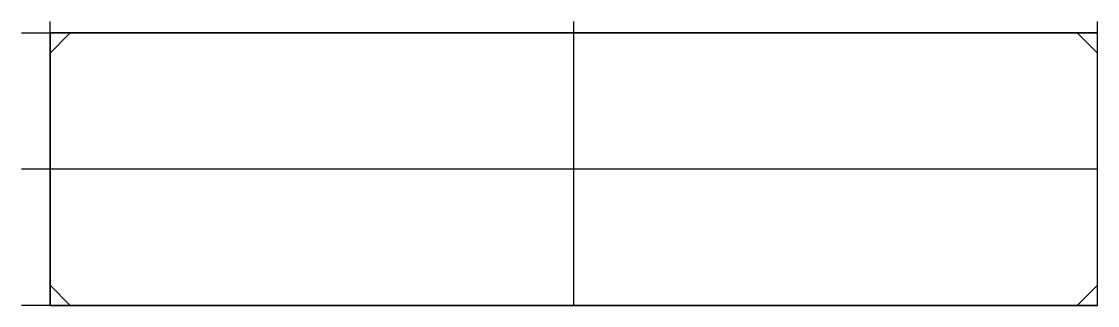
# Model space of a CAD drawing. Extents: x -4 to 146, y -38 to 2.
import ezdxf

# ---------------------------------------------------------------- set-up
doc = ezdxf.new("R2010")
doc.units = 0
doc.layers.get('0').update_dxf_attribs({"linetype": 'CONTINUOUS'})

msp = doc.modelspace()

# ---------------------------------------------------------------- linework, layer by layer
at = {"linetype": 'CONTINUOUS'}
for p, q in [((0, -38), (0, 1.57)), ((73, -38), (73, 1.57)), ((146, -38), (146, 1.57)), ((-3.97, 0), (146, 0)), ((146, 0), (0, 0)), ((0, 0), (0, -38)), ((146, 0), (0, 0)), ((0, 0), (0, -38)), ((2.83, 0), (0, 0)), ((0, 0), (0, -2.83)), ((0, -2.83), (2.83, 0)), ((2.83, 0), (0, -2.83)), ((2.83, 0), (143.17, 0)), ((143.17, 0), (146, -2.83)), ((146, 0), (143.17, 0)), ((143.17, 0), (146, -2.83)), ((146, -38), (146, 0)), ((146, -38), (146, 0)), ((146, -2.83), (146, 0)), ((0, -2.83), (0, -35.17)), ((146, -35.17), (146, -2.83)), ((146, -19), (-3.97, -19)), ((2.83, -38), (0, -35.17)), ((0, -35.17), (0, -38)), ((0, -35.17), (2.83, -38)), ((146, -35.17), (143.17, -38)), ((143.17, -38), (146, -35.17)), ((146, -38), (146, -35.17)), ((146, -38), (-3.97, -38)), ((0, -38), (146, -38)), ((0, -38), (146, -38)), ((0, -38), (2.83, -38)), ((2.83, -38), (143.17, -38)), ((143.17, -38), (146, -38))]:
    msp.add_line(p, q, dxfattribs=at)

doc.saveas('drawing.dxf')
